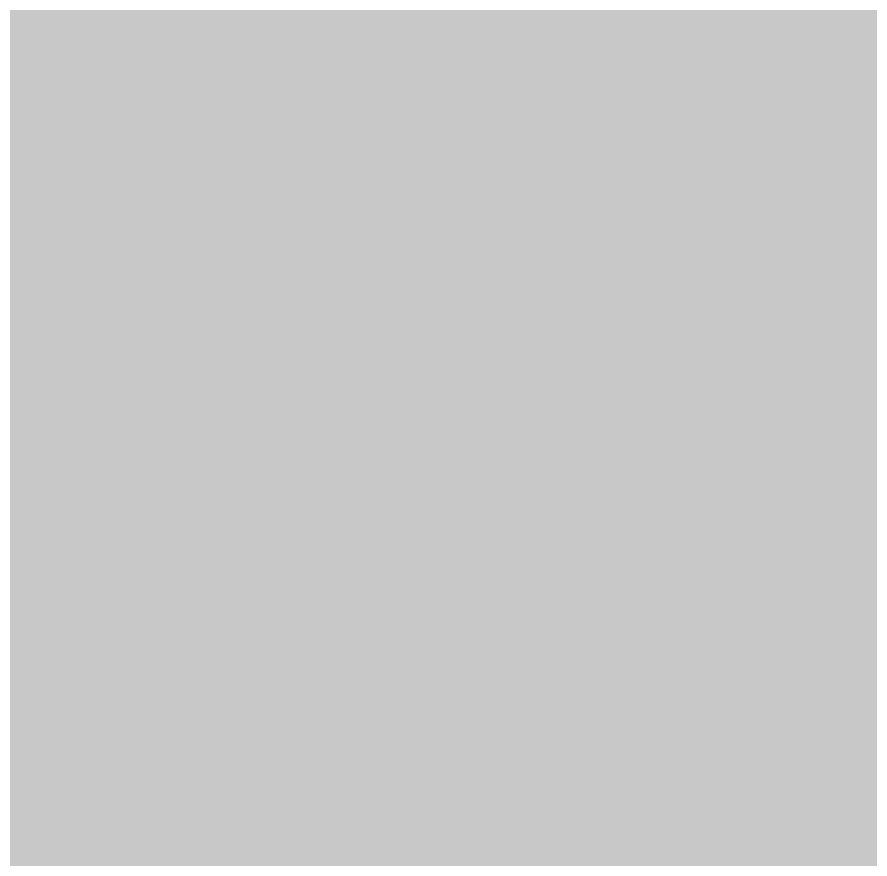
# Model space of a CAD drawing. Header units: millimetres. Extents: x -11 to 223, y -88 to 3.
# Drawn here: x 57.3797 to 57.5737, y -16.7071 to -16.5154 of the extents above; entities that cross this region are included whole.
import ezdxf

# ---------------------------------------------------------------- set-up
doc = ezdxf.new("R2010")
doc.units = ezdxf.units.MM
doc.header["$MEASUREMENT"] = 0
for name, color, linetype, true_color in [('Bottom-Layer', 7, 'Continuous', 0x0000ff), ('Multi-Layer', 7, 'Continuous', 0xc0c0c0), ('Top-Layer', 7, 'Continuous', 0xff0000)]:
    doc.layers.add(name, color=color, linetype=linetype, true_color=true_color)

msp = doc.modelspace()

# ---------------------------------------------------------------- hatches: boundary and pattern name
at = {"layer": 'Bottom-Layer'}
msp.add_hatch(color=256, dxfattribs=at).paths.add_polyline_path([(-10.33528, 1.97866), (-0.38039, 1.97866), (-0.84578, 1.72673), (-1.19549, 1.32954), (-1.38645, 0.83599), (-1.39516, 0.30686), (-1.22055, -0.1927), (-0.8841, -0.60119), (-0.42726, -0.8683), (0.09374, -0.96115), (1.79374, -0.96115), (2.31473, -0.8683), (2.77158, -0.60119), (3.10802, -0.1927), (3.28264, 0.30686), (3.27393, 0.83599), (3.08296, 1.32954), (2.73326, 1.72673), (2.26787, 1.97866), (222.62891, 1.97866), (222.62891, -87.47523), (-10.33528, -87.47523)])
at = {"layer": 'Top-Layer'}
msp.add_hatch(color=256, dxfattribs=at).paths.add_polyline_path([(-10.33528, 1.97866), (-0.38039, 1.97866), (-0.84578, 1.72673), (-1.19549, 1.32954), (-1.38645, 0.83599), (-1.39516, 0.30686), (-1.22055, -0.1927), (-0.8841, -0.60119), (-0.42726, -0.8683), (0.09374, -0.96115), (1.79374, -0.96115), (2.31473, -0.8683), (2.77158, -0.60119), (3.10802, -0.1927), (3.28264, 0.30686), (3.27393, 0.83599), (3.08296, 1.32954), (2.73326, 1.72673), (2.26787, 1.97866), (222.62891, 1.97866), (222.62891, -87.47523), (-10.33528, -87.47523)])

# ---------------------------------------------------------------- linework, layer by layer
at = {"layer": 'Bottom-Layer', "const_width": 0.0508}
msp.add_lwpolyline([(55.68897, -19.40564), (55.78636, -20.14538), (56.07189, -20.83471), (56.5261, -21.42665), (57.11804, -21.88087), (57.80737, -22.1664), (58.54712, -22.26378), (59.28686, -22.1664), (59.97619, -21.88087), (60.56813, -21.42665), (61.02234, -20.83471), (61.30787, -20.14538), (61.40526, -19.40564), (61.30787, -18.6659), (61.02234, -17.97657), (60.56813, -17.38462), (59.97619, -16.93041), (59.28686, -16.64488), (58.54712, -16.54749), (57.80737, -16.64488), (57.11804, -16.93041), (56.5261, -17.38462), (56.07189, -17.97657), (55.78636, -18.6659)], close=True, dxfattribs=at)
at = {"layer": 'Multi-Layer', "const_width": 0.64516}
msp.add_lwpolyline([(56.04711, -19.40564, 1), (61.04712, -19.40564, 1)], format="xyb", close=True, dxfattribs=at)
msp.add_lwpolyline([(56.04711, -19.40564, 1), (61.04712, -19.40564, 1)], format="xyb", close=True, dxfattribs=at)
at = {"layer": 'Top-Layer', "const_width": 0.0508}
msp.add_lwpolyline([(59.99211, -16.93967), (59.30108, -16.64873), (58.55817, -16.54751), (57.81449, -16.64298), (57.12124, -16.92857)], dxfattribs=at)

doc.saveas('drawing.dxf')
